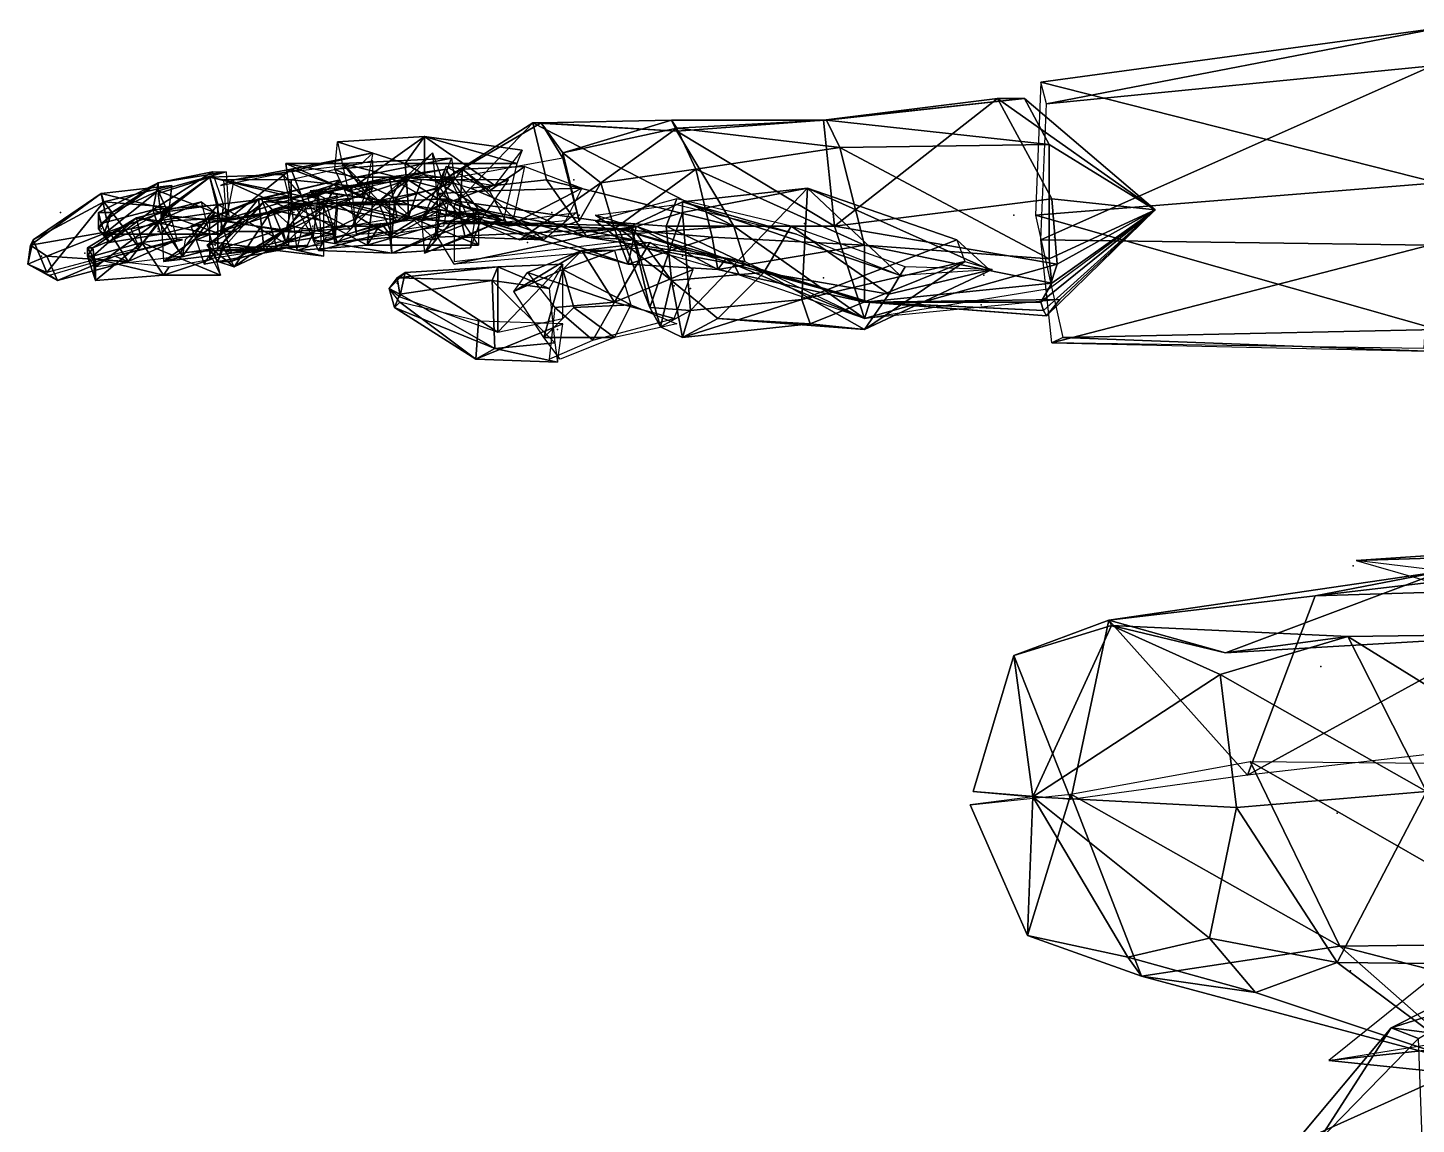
# Model space of a CAD drawing. Extents: x 4.9 to 9.1, y -6.1 to 13.5.
# Drawn here: x 5.642 to 6.493, y -2.767 to -2.095 of the extents above; entities that cross this region are included whole.
import ezdxf

# ---------------------------------------------------------------- set-up
doc = ezdxf.new("R2010")
doc.units = 0
doc.layers.get('0').update_dxf_attribs({"linetype": 'CONTINUOUS'})

msp = doc.modelspace()

# ---------------------------------------------------------------- linework, layer by layer
at = {"color": 0}
for p in [(5.83986, -2.18453, -2.485), (5.93486, -2.18786, -2.44833), (5.97653, -2.18786, -2.52333), (5.83819, -2.19119, -2.46), (5.83986, -2.19119, -2.45833), (5.89986, -2.18953, -2.39167), (5.92486, -2.19286, -2.42), (5.76153, -2.20619, -2.465), (5.76153, -2.20619, -2.465), (5.82153, -2.20619, -2.32), (5.82486, -2.20453, -2.32167), (5.83153, -2.20453, -2.43667), (5.83153, -2.20453, -2.52167), (5.83153, -2.20453, -2.52167), (5.89486, -2.20286, -2.39333), (5.90986, -2.19953, -2.35167), (5.91153, -2.20286, -2.32), (5.94486, -2.20619, -2.48333), (6.33153, -2.20453, -2.39333), (5.66153, -2.20786, -2.53), (5.79986, -2.20786, -2.395), (5.80486, -2.20786, -2.39333), (5.89819, -2.20786, -2.52333), (5.89819, -2.20786, -2.52333), (5.89819, -2.20953, -2.485), (5.90653, -2.20953, -2.33167), (5.91486, -2.21286, -2.36333), (5.91653, -2.20786, -2.28833), (5.96319, -2.20786, -2.505), (5.97986, -2.20953, -2.52333), (6.11819, -2.21453, -2.22667), (6.24653, -2.20953, -2.39833), (6.24653, -2.20953, -2.39833), (5.68653, -2.21786, -2.47333), (5.72153, -2.21786, -2.4), (5.72153, -2.21953, -2.37333), (5.72986, -2.21619, -2.4), (5.81653, -2.21619, -2.36667), (5.81986, -2.22286, -2.30333), (6.27153, -2.22286, -2.39667), (5.75653, -2.22453, -2.34333), (5.75653, -2.22786, -2.31667), (5.76153, -2.22786, -2.33667), (5.94819, -2.22619, -2.48833), (5.64986, -2.23453, -2.405), (5.67653, -2.23286, -2.35667), (6.04319, -2.23453, -2.25833), (5.95986, -2.24786, -2.28667), (6.07986, -2.24119, -2.37667), (6.12986, -2.24786, -2.35667), (6.22819, -2.24619, -2.315), (5.86819, -2.25119, -2.24833), (6.03819, -2.25286, -2.28167), (6.04819, -2.25453, -2.27), (6.15486, -2.25453, -2.35833), (6.22653, -2.26453, -2.34), (5.96153, -2.27453, -2.265), (6.03153, -2.26953, -2.30833), (5.96653, -2.27953, -2.265), (6.45486, -2.42453, -2.73667), (6.43486, -2.48619, -2.73833), (6.44486, -2.57619, -2.73833), (6.44486, -2.57619, -2.73833), (6.44486, -2.57619, -2.73667), (6.44486, -2.57619, -2.73667), (6.45319, -2.67286, -2.73667)]:
    msp.add_point(p, dxfattribs=at)
for points in [[(6.26319, -2.12786, -2.34667), (6.50653, -2.18953, -2.275), (6.50819, -2.09453, -2.36167)], [(6.50819, -2.09453, -2.36167), (6.26653, -2.14119, -2.43), (6.26319, -2.12786, -2.34667)], [(6.26653, -2.14119, -2.43), (6.50819, -2.09453, -2.36167), (6.50319, -2.11786, -2.46167)], [(6.26319, -2.22453, -2.46167), (6.50319, -2.11786, -2.46167), (6.50153, -2.22786, -2.49167)], [(6.50319, -2.11786, -2.46167), (6.26319, -2.22453, -2.46167), (6.26653, -2.14119, -2.43)], [(6.50653, -2.18953, -2.275), (6.26319, -2.12786, -2.34667), (6.25986, -2.20953, -2.30333)], [(6.23653, -2.13786, -2.38), (6.12986, -2.15119, -2.37833), (6.13653, -2.21619, -2.26833)], [(6.25319, -2.13786, -2.40667), (6.13153, -2.15119, -2.43167), (6.12986, -2.15119, -2.37833)], [(6.12986, -2.15119, -2.37833), (6.23653, -2.13786, -2.38), (6.25319, -2.13786, -2.40667)], [(6.13153, -2.15119, -2.43167), (6.25319, -2.13786, -2.40667), (6.26819, -2.16619, -2.44333)], [(6.13653, -2.21619, -2.26833), (6.26986, -2.19953, -2.315), (6.23653, -2.13786, -2.38)], [(6.33319, -2.20619, -2.395), (6.23653, -2.13786, -2.38), (6.26986, -2.19953, -2.315)], [(6.33319, -2.20619, -2.395), (6.25319, -2.13786, -2.40667), (6.23653, -2.13786, -2.38)], [(6.33319, -2.20619, -2.395), (6.26819, -2.16619, -2.44333), (6.25319, -2.13786, -2.40667)], [(5.95153, -2.15286, -2.33667), (5.89653, -2.18786, -2.41333), (5.91319, -2.19286, -2.355)], [(5.95653, -2.15286, -2.39833), (5.96986, -2.17453, -2.475), (5.89653, -2.18786, -2.41333)], [(5.89653, -2.18786, -2.41333), (5.95153, -2.15286, -2.33667), (5.95653, -2.15286, -2.39833)], [(5.91319, -2.19286, -2.355), (5.95986, -2.18786, -2.29), (5.95153, -2.15286, -2.33667)], [(6.07486, -2.21619, -2.24833), (5.95153, -2.15286, -2.33667), (5.95986, -2.18786, -2.29)], [(6.03986, -2.15786, -2.33), (5.95653, -2.15286, -2.39833), (5.95153, -2.15286, -2.33667)], [(5.95153, -2.15286, -2.33667), (6.07486, -2.21619, -2.24833), (6.03986, -2.15786, -2.33)], [(6.03653, -2.15119, -2.39167), (5.96986, -2.17119, -2.47167), (5.95653, -2.15286, -2.39833)], [(5.95653, -2.15286, -2.39833), (6.03986, -2.15786, -2.33), (6.03653, -2.15119, -2.39167)], [(5.96986, -2.17453, -2.475), (5.95653, -2.15286, -2.39833), (5.96986, -2.17119, -2.47167)], [(5.96986, -2.17119, -2.47167), (6.03653, -2.15119, -2.39167), (6.03986, -2.15619, -2.45833)], [(6.12986, -2.15119, -2.37833), (6.03653, -2.15119, -2.39167), (6.03986, -2.15786, -2.33)], [(6.13153, -2.15119, -2.43167), (6.03986, -2.15619, -2.45833), (6.03653, -2.15119, -2.39167)], [(6.03653, -2.15119, -2.39167), (6.12986, -2.15119, -2.37833), (6.13153, -2.15119, -2.43167)], [(6.03986, -2.15619, -2.45833), (6.13153, -2.15119, -2.43167), (6.13986, -2.16786, -2.485)], [(6.03986, -2.15786, -2.33), (6.13653, -2.21619, -2.26833), (6.12986, -2.15119, -2.37833)], [(6.26819, -2.16619, -2.44333), (6.13986, -2.16786, -2.485), (6.13153, -2.15119, -2.43167)], [(5.88486, -2.16119, -2.44667), (5.83153, -2.16453, -2.45833), (5.83819, -2.19453, -2.43167)], [(5.83153, -2.16453, -2.45833), (5.88486, -2.16119, -2.44667), (5.87319, -2.17786, -2.47833)], [(5.83819, -2.19453, -2.43167), (5.88486, -2.18453, -2.43333), (5.88486, -2.16119, -2.44667)], [(5.94153, -2.17786, -2.47), (5.87319, -2.17786, -2.47833), (5.88486, -2.16119, -2.44667)], [(5.92819, -2.19119, -2.43167), (5.88486, -2.16119, -2.44667), (5.88486, -2.18453, -2.43333)], [(5.88486, -2.16119, -2.44667), (5.94486, -2.16953, -2.45), (5.94153, -2.17786, -2.47)], [(5.88486, -2.16119, -2.44667), (5.92819, -2.19119, -2.43167), (5.94486, -2.16953, -2.45)], [(6.03986, -2.15619, -2.45833), (5.99319, -2.18953, -2.52333), (5.96986, -2.17119, -2.47167)], [(5.99319, -2.18953, -2.52333), (6.03986, -2.15619, -2.45833), (6.05153, -2.18119, -2.50667)], [(6.13986, -2.16786, -2.485), (6.05153, -2.18119, -2.50667), (6.03986, -2.15619, -2.45833)], [(6.13653, -2.21619, -2.26833), (6.03986, -2.15786, -2.33), (6.07486, -2.21619, -2.24833)], [(5.85319, -2.17119, -2.47833), (5.80319, -2.18119, -2.485), (5.80153, -2.18286, -2.44)], [(5.80153, -2.18286, -2.44), (5.84653, -2.17786, -2.44), (5.85319, -2.17119, -2.47833)], [(5.80319, -2.18119, -2.485), (5.85319, -2.17119, -2.47833), (5.84819, -2.19786, -2.48167)], [(5.87319, -2.17786, -2.47833), (5.82986, -2.18119, -2.485), (5.83153, -2.16453, -2.45833)], [(5.88986, -2.17119, -2.53), (5.85653, -2.20119, -2.54833), (5.87486, -2.18786, -2.535)], [(5.85653, -2.20119, -2.54833), (5.88986, -2.17119, -2.53), (5.89986, -2.19953, -2.545)], [(5.87486, -2.18786, -2.535), (5.89319, -2.19953, -2.495), (5.88986, -2.17119, -2.53)], [(5.96986, -2.17119, -2.47167), (5.97986, -2.21286, -2.525), (5.96986, -2.17453, -2.475)], [(5.97986, -2.21286, -2.525), (5.96986, -2.17119, -2.47167), (5.99319, -2.18953, -2.52333)], [(6.05153, -2.18119, -2.50667), (6.13986, -2.16786, -2.485), (6.15486, -2.22786, -2.49833)], [(6.13986, -2.16786, -2.485), (6.26819, -2.16619, -2.44333), (6.26819, -2.23619, -2.44333)], [(6.26819, -2.23619, -2.44333), (6.15486, -2.22786, -2.49833), (6.13986, -2.16786, -2.485)], [(6.33319, -2.20619, -2.395), (6.26819, -2.23619, -2.44333), (6.26819, -2.16619, -2.44333)], [(5.85319, -2.20119, -2.36667), (5.79986, -2.17786, -2.40167), (5.80319, -2.20286, -2.37167)], [(5.84319, -2.18619, -2.42), (5.80319, -2.19953, -2.42), (5.79986, -2.17786, -2.40167)], [(5.79986, -2.17786, -2.40167), (5.83486, -2.17786, -2.39667), (5.84319, -2.18619, -2.42)], [(5.79986, -2.17786, -2.40167), (5.85319, -2.20119, -2.36667), (5.83486, -2.17786, -2.39667)], [(5.80319, -2.18786, -2.44), (5.85319, -2.19286, -2.42833), (5.85319, -2.17619, -2.43333)], [(5.82986, -2.18119, -2.485), (5.87319, -2.17786, -2.47833), (5.87486, -2.20286, -2.48167)], [(5.90153, -2.17453, -2.41), (5.84319, -2.18619, -2.42), (5.83486, -2.17786, -2.39667)], [(5.83486, -2.17786, -2.39667), (5.89486, -2.19286, -2.36833), (5.90153, -2.17453, -2.41)], [(5.89486, -2.19286, -2.36833), (5.83486, -2.17786, -2.39667), (5.85319, -2.20119, -2.36667)], [(5.84319, -2.18619, -2.42), (5.90153, -2.17453, -2.41), (5.90319, -2.18619, -2.40833)], [(5.93319, -2.21286, -2.47667), (5.87486, -2.20286, -2.48167), (5.87319, -2.17786, -2.47833)], [(5.87319, -2.17786, -2.47833), (5.94153, -2.17786, -2.47), (5.93319, -2.21286, -2.47667)], [(5.90819, -2.18119, -2.52), (5.89819, -2.17953, -2.54333), (5.88319, -2.21286, -2.49333)], [(5.92486, -2.19453, -2.535), (5.89319, -2.19619, -2.54333), (5.89819, -2.17953, -2.54333)], [(5.89819, -2.17953, -2.54333), (5.90819, -2.18119, -2.52), (5.92486, -2.19453, -2.535)], [(5.94653, -2.17953, -2.515), (5.92486, -2.19453, -2.535), (5.90819, -2.18119, -2.52)], [(5.90819, -2.18119, -2.52), (5.93986, -2.21119, -2.48667), (5.94653, -2.17953, -2.515)], [(5.92486, -2.19453, -2.535), (5.94653, -2.17953, -2.515), (5.98153, -2.19286, -2.52333)], [(5.75486, -2.18286, -2.47667), (5.72153, -2.18953, -2.47833), (5.71819, -2.20619, -2.45167)], [(5.71819, -2.20619, -2.45167), (5.76153, -2.20286, -2.445), (5.75486, -2.18286, -2.47667)], [(5.76319, -2.18286, -2.48333), (5.72153, -2.19453, -2.49167), (5.72153, -2.18953, -2.47833)], [(5.72153, -2.19453, -2.49167), (5.76319, -2.18286, -2.48333), (5.76486, -2.21119, -2.48833)], [(5.72153, -2.18953, -2.47833), (5.75486, -2.18286, -2.47667), (5.76319, -2.18286, -2.48333)], [(5.75319, -2.18619, -2.41), (5.72153, -2.19619, -2.41167), (5.72319, -2.20953, -2.37333)], [(5.75319, -2.18619, -2.41), (5.72319, -2.20786, -2.425), (5.72153, -2.19619, -2.41167)], [(5.72319, -2.20786, -2.425), (5.75319, -2.18619, -2.41), (5.75819, -2.20286, -2.42333)], [(5.72319, -2.20953, -2.37333), (5.75986, -2.21286, -2.37167), (5.75319, -2.18619, -2.41)], [(5.75319, -2.18619, -2.41), (5.79819, -2.18453, -2.40667), (5.80153, -2.19786, -2.42)], [(5.75319, -2.18619, -2.41), (5.80986, -2.19786, -2.37333), (5.79819, -2.18453, -2.40667)], [(5.80986, -2.19786, -2.37333), (5.75319, -2.18619, -2.41), (5.75986, -2.21286, -2.37167)], [(5.80153, -2.19786, -2.42), (5.75819, -2.20286, -2.42333), (5.75319, -2.18619, -2.41)], [(5.80153, -2.18286, -2.44), (5.76819, -2.18786, -2.48667), (5.75986, -2.19119, -2.44833)], [(5.80319, -2.20619, -2.43833), (5.76153, -2.18786, -2.44667), (5.76319, -2.21286, -2.445)], [(5.76153, -2.18786, -2.44667), (5.80319, -2.20619, -2.43833), (5.80319, -2.18786, -2.44)], [(5.80319, -2.18119, -2.485), (5.76319, -2.21286, -2.48833), (5.76819, -2.18786, -2.48667)], [(5.76319, -2.21286, -2.48833), (5.80319, -2.18119, -2.485), (5.81153, -2.20286, -2.48)], [(5.76819, -2.18786, -2.48667), (5.80153, -2.18286, -2.44), (5.80319, -2.18119, -2.485)], [(5.83319, -2.18786, -2.30833), (5.78319, -2.19953, -2.35667), (5.78486, -2.19953, -2.31)], [(5.78319, -2.19953, -2.35667), (5.83319, -2.18786, -2.30833), (5.81986, -2.19786, -2.35667)], [(5.78486, -2.19953, -2.31), (5.82319, -2.20453, -2.30333), (5.83319, -2.18786, -2.30833)], [(5.84819, -2.19786, -2.48167), (5.81153, -2.20286, -2.48), (5.80319, -2.18119, -2.485)], [(5.80319, -2.19953, -2.42), (5.84319, -2.18619, -2.42), (5.86819, -2.21286, -2.42)], [(5.85319, -2.19286, -2.42833), (5.80319, -2.18786, -2.44), (5.80319, -2.20619, -2.43833)], [(5.87153, -2.18619, -2.30833), (5.81319, -2.19786, -2.35667), (5.81986, -2.19453, -2.30333)], [(5.81319, -2.19786, -2.35667), (5.86319, -2.18619, -2.35), (5.86819, -2.21119, -2.355)], [(5.81319, -2.19786, -2.35667), (5.87153, -2.18619, -2.30833), (5.86319, -2.18619, -2.35)], [(5.87486, -2.18786, -2.535), (5.82319, -2.20453, -2.54667), (5.81486, -2.19453, -2.52667)], [(5.81486, -2.19453, -2.52667), (5.86653, -2.20119, -2.50333), (5.87486, -2.18786, -2.535)], [(5.81986, -2.19453, -2.30333), (5.86319, -2.20119, -2.30167), (5.87153, -2.18619, -2.30833)], [(5.82319, -2.20453, -2.54667), (5.87486, -2.18786, -2.535), (5.85653, -2.20119, -2.54833)], [(5.87486, -2.20286, -2.48167), (5.83986, -2.20286, -2.48333), (5.82986, -2.18119, -2.485)], [(5.83986, -2.19119, -2.43333), (5.87486, -2.21119, -2.43667), (5.88319, -2.18786, -2.42667)], [(5.90319, -2.18619, -2.40833), (5.86819, -2.21286, -2.42), (5.84319, -2.18619, -2.42)], [(5.89819, -2.18119, -2.34833), (5.86319, -2.18619, -2.35), (5.87153, -2.18619, -2.30833)], [(5.86319, -2.18619, -2.35), (5.89819, -2.18119, -2.34833), (5.91319, -2.21453, -2.36)], [(5.90319, -2.18953, -2.305), (5.87153, -2.18619, -2.30833), (5.86319, -2.20119, -2.30167)], [(5.91319, -2.21453, -2.36), (5.86819, -2.21119, -2.355), (5.86319, -2.18619, -2.35)], [(5.89319, -2.19953, -2.495), (5.87486, -2.18786, -2.535), (5.86653, -2.20119, -2.50333)], [(5.86819, -2.21286, -2.42), (5.90319, -2.18619, -2.40833), (5.91819, -2.20619, -2.41667)], [(5.87153, -2.18619, -2.30833), (5.90319, -2.18953, -2.305), (5.89819, -2.18119, -2.34833)], [(5.93653, -2.18786, -2.42833), (5.88319, -2.18786, -2.42667), (5.87486, -2.21119, -2.43667)], [(5.87486, -2.21119, -2.43667), (5.91819, -2.21453, -2.43167), (5.93653, -2.18786, -2.42833)], [(5.88319, -2.21286, -2.49333), (5.90653, -2.20786, -2.49), (5.90819, -2.18119, -2.52)], [(5.93986, -2.21119, -2.48667), (5.90819, -2.18119, -2.52), (5.90653, -2.20786, -2.49)], [(5.91319, -2.19286, -2.355), (5.98486, -2.22286, -2.3), (5.95986, -2.18786, -2.29)], [(6.07486, -2.21619, -2.24833), (5.95986, -2.18786, -2.29), (5.98486, -2.22286, -2.3)], [(6.05153, -2.18119, -2.50667), (6.00153, -2.21786, -2.52), (5.99319, -2.18953, -2.52333)], [(6.00153, -2.21786, -2.52), (6.05153, -2.18119, -2.50667), (6.06153, -2.22286, -2.51667)], [(6.15486, -2.22786, -2.49833), (6.06153, -2.22286, -2.51667), (6.05153, -2.18119, -2.50667)], [(5.68653, -2.19619, -2.40333), (5.64486, -2.22453, -2.41333), (5.64319, -2.22786, -2.395)], [(5.64319, -2.22786, -2.395), (5.69153, -2.21953, -2.38), (5.68653, -2.19619, -2.40333)], [(5.64486, -2.22453, -2.41333), (5.68653, -2.19619, -2.40333), (5.68819, -2.20119, -2.42)], [(5.72153, -2.18953, -2.47833), (5.68486, -2.20786, -2.47833), (5.68653, -2.21453, -2.46833)], [(5.72153, -2.18953, -2.47833), (5.69319, -2.20786, -2.48167), (5.68486, -2.20786, -2.47833)], [(5.68653, -2.21453, -2.46833), (5.71819, -2.20619, -2.45167), (5.72153, -2.18953, -2.47833)], [(5.72986, -2.19119, -2.425), (5.68819, -2.20119, -2.42), (5.68653, -2.19619, -2.40333)], [(5.68653, -2.19619, -2.40333), (5.72819, -2.20619, -2.375), (5.72986, -2.19119, -2.425)], [(5.72819, -2.20619, -2.375), (5.68653, -2.19619, -2.40333), (5.69153, -2.21953, -2.38)], [(5.68819, -2.20119, -2.42), (5.72986, -2.19119, -2.425), (5.72819, -2.20453, -2.42333)], [(5.72153, -2.19453, -2.49167), (5.68819, -2.22119, -2.485), (5.69319, -2.20786, -2.48167)], [(5.68819, -2.22119, -2.485), (5.72153, -2.19453, -2.49167), (5.72986, -2.21286, -2.49)], [(5.69319, -2.20786, -2.48167), (5.72153, -2.18953, -2.47833), (5.72153, -2.19453, -2.49167)], [(5.76486, -2.21119, -2.48833), (5.72986, -2.21286, -2.49), (5.72153, -2.19453, -2.49167)], [(5.75819, -2.20286, -2.42333), (5.80153, -2.19786, -2.42), (5.80153, -2.22786, -2.41833)], [(5.75986, -2.21286, -2.37167), (5.81653, -2.22119, -2.37167), (5.80986, -2.19786, -2.37333)], [(5.81986, -2.19786, -2.35667), (5.78653, -2.23119, -2.355), (5.78319, -2.19953, -2.35667)], [(5.82819, -2.19453, -2.545), (5.78653, -2.20119, -2.53833), (5.79153, -2.20619, -2.50833)], [(5.78653, -2.20119, -2.53833), (5.82819, -2.19453, -2.545), (5.82486, -2.20286, -2.54833)], [(5.78653, -2.23119, -2.355), (5.81986, -2.19786, -2.35667), (5.82153, -2.22786, -2.35167)], [(5.79153, -2.20619, -2.50833), (5.83153, -2.19786, -2.505), (5.82819, -2.19453, -2.545)], [(5.79153, -2.20619, -2.50833), (5.82986, -2.21453, -2.5), (5.83153, -2.19786, -2.505)], [(5.85319, -2.19286, -2.42833), (5.80319, -2.20619, -2.43833), (5.79986, -2.21953, -2.445)], [(5.79986, -2.21953, -2.445), (5.83986, -2.21786, -2.44833), (5.85319, -2.19286, -2.42833)], [(5.81153, -2.20286, -2.48), (5.84819, -2.19786, -2.48167), (5.83986, -2.21786, -2.44833)], [(5.86819, -2.21119, -2.355), (5.81986, -2.21953, -2.35333), (5.81319, -2.19786, -2.35667)], [(5.86653, -2.20119, -2.50333), (5.81486, -2.19453, -2.52667), (5.83153, -2.20286, -2.50333)], [(5.86319, -2.20119, -2.30167), (5.81986, -2.19453, -2.30333), (5.81653, -2.22453, -2.30333)], [(5.87486, -2.21119, -2.43667), (5.83986, -2.19119, -2.43333), (5.84319, -2.22119, -2.44333)], [(5.85319, -2.20119, -2.36667), (5.91819, -2.22786, -2.36833), (5.89486, -2.19286, -2.36833)], [(5.86319, -2.20119, -2.30167), (5.91653, -2.20953, -2.29667), (5.90319, -2.18953, -2.305)], [(5.89319, -2.19619, -2.54333), (5.92486, -2.19453, -2.535), (5.93653, -2.21619, -2.53333)], [(5.93653, -2.21619, -2.53333), (5.89986, -2.20786, -2.54333), (5.89319, -2.19619, -2.54333)], [(5.98486, -2.22286, -2.3), (5.91319, -2.19286, -2.355), (5.90319, -2.20286, -2.29333)], [(5.98153, -2.19286, -2.52333), (5.93653, -2.21619, -2.53333), (5.92486, -2.19453, -2.535)], [(5.93653, -2.21619, -2.53333), (5.98153, -2.19286, -2.52333), (5.97153, -2.21286, -2.525)], [(5.99319, -2.18953, -2.52333), (5.94319, -2.22453, -2.48833), (5.97986, -2.21286, -2.525)], [(5.94319, -2.22453, -2.48833), (5.99319, -2.18953, -2.52333), (6.00153, -2.21786, -2.52)], [(6.11986, -2.19286, -2.35333), (6.04319, -2.20786, -2.34667), (6.04319, -2.20119, -2.33667)], [(6.11986, -2.19286, -2.35333), (6.04819, -2.26786, -2.36667), (6.04319, -2.20786, -2.34667)], [(6.04319, -2.20119, -2.33667), (6.17653, -2.24619, -2.25167), (6.11986, -2.19286, -2.35333)], [(6.04819, -2.26786, -2.36667), (6.11986, -2.19286, -2.35333), (6.11653, -2.26119, -2.36167)], [(6.21153, -2.22453, -2.35167), (6.11653, -2.26119, -2.36167), (6.11986, -2.19286, -2.35333)], [(6.23153, -2.24286, -2.30833), (6.11986, -2.19286, -2.35333), (6.17653, -2.24619, -2.25167)], [(6.11986, -2.19286, -2.35333), (6.23153, -2.24286, -2.30833), (6.21153, -2.22453, -2.35167)], [(6.25986, -2.20953, -2.30333), (6.50653, -2.27953, -2.32), (6.50653, -2.18953, -2.275)], [(5.68819, -2.20119, -2.42), (5.65319, -2.24453, -2.41333), (5.64486, -2.22453, -2.41333)], [(5.65319, -2.24453, -2.41333), (5.68819, -2.20119, -2.42), (5.70986, -2.22953, -2.42333)], [(5.71819, -2.20619, -2.45167), (5.68653, -2.21453, -2.46833), (5.69153, -2.22619, -2.47333)], [(5.72819, -2.20453, -2.42333), (5.70986, -2.22953, -2.42333), (5.68819, -2.20119, -2.42)], [(5.72819, -2.20619, -2.375), (5.69153, -2.21953, -2.38), (5.70319, -2.23786, -2.37667)], [(5.69153, -2.22619, -2.47333), (5.72319, -2.22119, -2.45), (5.71819, -2.20619, -2.45167)], [(5.70319, -2.23786, -2.37667), (5.73319, -2.22453, -2.37333), (5.72819, -2.20619, -2.375)], [(5.70986, -2.22953, -2.42333), (5.72819, -2.20453, -2.42333), (5.70486, -2.21786, -2.42167)], [(5.74819, -2.20119, -2.35), (5.72153, -2.21286, -2.36167), (5.70819, -2.21119, -2.34833)], [(5.70819, -2.21119, -2.34833), (5.75319, -2.22119, -2.31333), (5.74819, -2.20119, -2.35)], [(5.71819, -2.20619, -2.45167), (5.75986, -2.22119, -2.445), (5.76153, -2.20286, -2.445)], [(5.75986, -2.22119, -2.445), (5.71819, -2.20619, -2.45167), (5.72319, -2.22119, -2.45)], [(5.72153, -2.21286, -2.36167), (5.74819, -2.20119, -2.35), (5.75653, -2.20786, -2.36)], [(5.75819, -2.20286, -2.42333), (5.73486, -2.23286, -2.41667), (5.72319, -2.20786, -2.425)], [(5.73486, -2.23286, -2.41667), (5.75819, -2.20286, -2.42333), (5.75819, -2.23119, -2.41833)], [(5.78486, -2.19953, -2.31), (5.75319, -2.21119, -2.36), (5.74153, -2.21619, -2.32)], [(5.74153, -2.21619, -2.32), (5.78819, -2.20786, -2.30667), (5.78486, -2.19953, -2.31)], [(5.78653, -2.20119, -2.53833), (5.76153, -2.22619, -2.53333), (5.75153, -2.22786, -2.52)], [(5.75153, -2.22786, -2.52), (5.79153, -2.20619, -2.50833), (5.78653, -2.20119, -2.53833)], [(5.79153, -2.20619, -2.50833), (5.75153, -2.22786, -2.52), (5.76819, -2.24119, -2.51833)], [(5.78319, -2.19953, -2.35667), (5.75319, -2.23619, -2.35667), (5.75319, -2.21119, -2.36)], [(5.75319, -2.23619, -2.35667), (5.78319, -2.19953, -2.35667), (5.78653, -2.23119, -2.355)], [(5.75319, -2.21119, -2.36), (5.78486, -2.19953, -2.31), (5.78319, -2.19953, -2.35667)], [(5.80153, -2.22786, -2.41833), (5.75819, -2.23119, -2.41833), (5.75819, -2.20286, -2.42333)], [(5.81153, -2.20286, -2.48), (5.75986, -2.21953, -2.46), (5.76319, -2.21286, -2.48833)], [(5.75986, -2.21953, -2.46), (5.81153, -2.20286, -2.48), (5.79986, -2.21953, -2.445)], [(5.78653, -2.20119, -2.53833), (5.76153, -2.22953, -2.53667), (5.76153, -2.22619, -2.53333)], [(5.76153, -2.22953, -2.53667), (5.78653, -2.20119, -2.53833), (5.80319, -2.21619, -2.545)], [(5.76319, -2.21286, -2.445), (5.79986, -2.21953, -2.445), (5.80319, -2.20619, -2.43833)], [(5.76819, -2.24119, -2.51833), (5.79986, -2.22619, -2.505), (5.79153, -2.20619, -2.50833)], [(5.82319, -2.20453, -2.30333), (5.78486, -2.19953, -2.31), (5.78819, -2.20786, -2.30667)], [(5.82486, -2.20286, -2.54833), (5.80319, -2.21619, -2.545), (5.78653, -2.20119, -2.53833)], [(5.82319, -2.20453, -2.30333), (5.78819, -2.20786, -2.30667), (5.79486, -2.23119, -2.30833)], [(5.82986, -2.21453, -2.5), (5.79153, -2.20619, -2.50833), (5.79986, -2.22619, -2.505)], [(5.79486, -2.23119, -2.30833), (5.82319, -2.23453, -2.30667), (5.82319, -2.20453, -2.30333)], [(5.83986, -2.21786, -2.44833), (5.79986, -2.21953, -2.445), (5.81153, -2.20286, -2.48)], [(5.86819, -2.21286, -2.42), (5.81819, -2.22619, -2.42), (5.80319, -2.19953, -2.42)], [(5.80319, -2.20286, -2.37167), (5.84986, -2.22786, -2.37333), (5.85319, -2.20119, -2.36667)], [(5.84986, -2.22786, -2.37333), (5.80319, -2.20286, -2.37167), (5.80653, -2.23119, -2.37333)], [(5.80319, -2.21619, -2.545), (5.82486, -2.20286, -2.54833), (5.82986, -2.22119, -2.54833)], [(5.81653, -2.22453, -2.30333), (5.86486, -2.23286, -2.31167), (5.86319, -2.20119, -2.30167)], [(5.85653, -2.20119, -2.54833), (5.83153, -2.22619, -2.53167), (5.82319, -2.20453, -2.54667)], [(5.86486, -2.22286, -2.49833), (5.83153, -2.20286, -2.50333), (5.82986, -2.22619, -2.50167)], [(5.83153, -2.22619, -2.53167), (5.85653, -2.20119, -2.54833), (5.86486, -2.22119, -2.54667)], [(5.83153, -2.20286, -2.50333), (5.86486, -2.22286, -2.49833), (5.86653, -2.20119, -2.50333)], [(5.87486, -2.21119, -2.43667), (5.84319, -2.22119, -2.44333), (5.83986, -2.20286, -2.48333)], [(5.83986, -2.20286, -2.48333), (5.87486, -2.20286, -2.48167), (5.87486, -2.21119, -2.43667)], [(5.91819, -2.22786, -2.36833), (5.85319, -2.20119, -2.36667), (5.84986, -2.22786, -2.37333)], [(5.89986, -2.19953, -2.545), (5.86486, -2.22119, -2.54667), (5.85653, -2.20119, -2.54833)], [(5.89486, -2.20619, -2.545), (5.86486, -2.22286, -2.49833), (5.85986, -2.21619, -2.54833)], [(5.91653, -2.20953, -2.29667), (5.86319, -2.20119, -2.30167), (5.86486, -2.23286, -2.31167)], [(5.86486, -2.22119, -2.54667), (5.89986, -2.19953, -2.545), (5.89653, -2.21619, -2.54333)], [(5.89153, -2.22453, -2.49167), (5.86653, -2.20119, -2.50333), (5.86486, -2.22286, -2.49833)], [(5.86486, -2.22286, -2.49833), (5.89486, -2.20619, -2.545), (5.89153, -2.22453, -2.49167)], [(5.86653, -2.20119, -2.50333), (5.89153, -2.22453, -2.49167), (5.89319, -2.19953, -2.495)], [(5.91819, -2.21453, -2.43167), (5.87486, -2.21119, -2.43667), (5.87486, -2.20286, -2.48167)], [(5.87486, -2.20286, -2.48167), (5.93319, -2.21286, -2.47667), (5.91819, -2.21453, -2.43167)], [(6.01486, -2.21619, -2.42833), (5.89319, -2.21286, -2.37333), (5.89486, -2.19953, -2.41667)], [(6.00986, -2.23953, -2.48167), (5.89486, -2.19953, -2.41667), (5.91986, -2.21453, -2.46833)], [(5.89486, -2.19953, -2.41667), (6.00986, -2.23953, -2.48167), (6.01486, -2.21619, -2.42833)], [(6.01319, -2.22453, -2.35333), (5.90319, -2.20286, -2.29333), (5.90319, -2.23786, -2.31833)], [(5.90319, -2.20286, -2.29333), (6.01319, -2.22453, -2.35333), (5.98486, -2.22286, -2.3)], [(5.98986, -2.21286, -2.27), (6.03319, -2.21619, -2.245), (6.03986, -2.19953, -2.23333)], [(5.98986, -2.20953, -2.26833), (6.03986, -2.20286, -2.23167), (6.00486, -2.21953, -2.33667)], [(6.04319, -2.20119, -2.33667), (6.00486, -2.21953, -2.33667), (6.03986, -2.20286, -2.23167)], [(6.00486, -2.21953, -2.33667), (6.04319, -2.20119, -2.33667), (6.04319, -2.20786, -2.34667)], [(6.10986, -2.21619, -2.235), (6.03986, -2.19953, -2.23333), (6.03319, -2.21619, -2.245)], [(6.03986, -2.20286, -2.23167), (6.11319, -2.22119, -2.23167), (6.04319, -2.20119, -2.33667)], [(6.17653, -2.24619, -2.25167), (6.04319, -2.20119, -2.33667), (6.11319, -2.22119, -2.23167)], [(6.13653, -2.21619, -2.26833), (6.27319, -2.23953, -2.32833), (6.26986, -2.19953, -2.315)], [(6.33319, -2.20619, -2.395), (6.26319, -2.26286, -2.415), (6.26986, -2.25119, -2.43333)], [(6.33319, -2.20619, -2.395), (6.26486, -2.26786, -2.39833), (6.26319, -2.26286, -2.415)], [(6.33319, -2.20619, -2.395), (6.26653, -2.27119, -2.38), (6.26486, -2.26786, -2.39833)], [(6.33319, -2.20619, -2.395), (6.27486, -2.26119, -2.345), (6.26653, -2.27119, -2.38)], [(6.33319, -2.20619, -2.395), (6.27319, -2.23953, -2.32833), (6.26819, -2.25453, -2.35333)], [(6.33319, -2.20619, -2.395), (6.26986, -2.25119, -2.43333), (6.26819, -2.23619, -2.44333)], [(6.33319, -2.20619, -2.395), (6.26986, -2.19953, -2.315), (6.27319, -2.23953, -2.32833)], [(5.70819, -2.21119, -2.34833), (5.67819, -2.22953, -2.34333), (5.68153, -2.23453, -2.335)], [(5.70819, -2.21119, -2.34833), (5.68153, -2.22953, -2.35333), (5.67819, -2.22953, -2.34333)], [(5.68153, -2.22953, -2.35333), (5.70819, -2.21119, -2.34833), (5.72153, -2.21286, -2.36167)], [(5.68153, -2.23453, -2.335), (5.71153, -2.22619, -2.32167), (5.70819, -2.21119, -2.34833)], [(5.72153, -2.21286, -2.36167), (5.68319, -2.24119, -2.36), (5.68153, -2.22953, -2.35333)], [(5.68319, -2.24119, -2.36), (5.72153, -2.21286, -2.36167), (5.73653, -2.23453, -2.35667)], [(5.68486, -2.21786, -2.47833), (5.69319, -2.20786, -2.48167), (5.68819, -2.22119, -2.485)], [(5.68486, -2.21786, -2.47833), (5.68486, -2.20786, -2.47833), (5.69319, -2.20786, -2.48167)], [(5.68486, -2.21786, -2.47833), (5.68653, -2.21453, -2.46833), (5.68486, -2.20786, -2.47833)], [(5.68486, -2.21786, -2.47833), (5.69153, -2.22619, -2.47333), (5.68653, -2.21453, -2.46833)], [(5.68819, -2.22119, -2.485), (5.72986, -2.21286, -2.49), (5.72319, -2.22119, -2.45)], [(5.75319, -2.22119, -2.31333), (5.70819, -2.21119, -2.34833), (5.71153, -2.22619, -2.32167)], [(5.75653, -2.20786, -2.36), (5.73653, -2.23453, -2.35667), (5.72153, -2.21286, -2.36167)], [(5.75986, -2.21286, -2.37167), (5.72319, -2.20953, -2.37333), (5.72486, -2.23786, -2.375)], [(5.76486, -2.21119, -2.48833), (5.72319, -2.22119, -2.45), (5.72986, -2.21286, -2.49)], [(5.72319, -2.22119, -2.45), (5.76486, -2.21119, -2.48833), (5.75986, -2.22119, -2.445)], [(5.72486, -2.23786, -2.375), (5.76653, -2.23286, -2.37167), (5.75986, -2.21286, -2.37167)], [(5.73653, -2.23453, -2.35667), (5.75653, -2.20786, -2.36), (5.73819, -2.22453, -2.36167)], [(5.78819, -2.20786, -2.30667), (5.74153, -2.21619, -2.32), (5.74486, -2.22453, -2.31667)], [(5.74486, -2.22453, -2.31667), (5.79486, -2.23119, -2.30833), (5.78819, -2.20786, -2.30667)], [(5.81653, -2.22119, -2.37167), (5.75986, -2.21286, -2.37167), (5.76653, -2.23286, -2.37167)], [(5.79986, -2.21953, -2.445), (5.76319, -2.21286, -2.445), (5.75986, -2.21953, -2.46)], [(5.79986, -2.22619, -2.505), (5.82986, -2.22119, -2.54833), (5.82986, -2.21453, -2.5)], [(5.85819, -2.21453, -2.42333), (5.80653, -2.23119, -2.37333), (5.80986, -2.21786, -2.42333)], [(5.80653, -2.23119, -2.37333), (5.85819, -2.21453, -2.42333), (5.84986, -2.22786, -2.37333)], [(5.91819, -2.20786, -2.42), (5.84986, -2.22786, -2.37333), (5.85819, -2.21453, -2.42333)], [(5.84986, -2.22786, -2.37333), (5.91819, -2.20786, -2.42), (5.91819, -2.22786, -2.36833)], [(5.91986, -2.21119, -2.36167), (5.86486, -2.23286, -2.31167), (5.86319, -2.21953, -2.35833)], [(5.86486, -2.23286, -2.31167), (5.91319, -2.22953, -2.31), (5.91653, -2.20953, -2.29667)], [(5.86486, -2.23286, -2.31167), (5.91986, -2.21119, -2.36167), (5.91319, -2.22953, -2.31)], [(5.90653, -2.20786, -2.49), (5.88319, -2.21286, -2.49333), (5.88486, -2.23286, -2.50167)], [(5.88486, -2.23286, -2.50167), (5.90986, -2.22286, -2.49667), (5.90653, -2.20786, -2.49)], [(5.92819, -2.21453, -2.53667), (5.88486, -2.23286, -2.50167), (5.89486, -2.21453, -2.54167)], [(5.88486, -2.23286, -2.50167), (5.92819, -2.21453, -2.53667), (5.90986, -2.22286, -2.49667)], [(6.00486, -2.21786, -2.38), (5.89319, -2.22286, -2.34833), (5.89319, -2.21286, -2.37333)], [(5.89319, -2.21286, -2.37333), (6.01486, -2.21619, -2.42833), (6.00486, -2.21786, -2.38)], [(5.95819, -2.22453, -2.48167), (5.90653, -2.20786, -2.49), (5.90986, -2.22286, -2.49667)], [(5.90653, -2.20786, -2.49), (5.95819, -2.22453, -2.48167), (5.93986, -2.21119, -2.48667)], [(5.95819, -2.22453, -2.48167), (5.90986, -2.22286, -2.49667), (5.92819, -2.21453, -2.53667)], [(6.00153, -2.21786, -2.52), (5.91986, -2.21453, -2.46833), (5.94319, -2.22453, -2.48833)], [(5.91986, -2.21453, -2.46833), (6.00153, -2.21786, -2.52), (6.00986, -2.23953, -2.48167)], [(5.92819, -2.21453, -2.53667), (5.97819, -2.20786, -2.52667), (5.95819, -2.22453, -2.48167)], [(6.00486, -2.21953, -2.33667), (6.01153, -2.21619, -2.31167), (5.98986, -2.20953, -2.26833)], [(6.03653, -2.24953, -2.285), (5.98986, -2.21286, -2.27), (6.01153, -2.21619, -2.31167)], [(5.98986, -2.21286, -2.27), (6.03653, -2.24953, -2.285), (6.03319, -2.21619, -2.245)], [(6.04319, -2.20786, -2.34667), (6.02319, -2.26619, -2.35833), (6.00486, -2.21953, -2.33667)], [(6.02319, -2.26619, -2.35833), (6.04319, -2.20786, -2.34667), (6.04819, -2.26786, -2.36667)], [(6.50653, -2.27953, -2.32), (6.25986, -2.20953, -2.30333), (6.27653, -2.28453, -2.33833)], [(5.69153, -2.21953, -2.38), (5.64319, -2.22786, -2.395), (5.65319, -2.23453, -2.38667)], [(5.65319, -2.23453, -2.38667), (5.70319, -2.23786, -2.37667), (5.69153, -2.21953, -2.38)], [(5.68486, -2.21786, -2.47833), (5.68819, -2.22119, -2.485), (5.69153, -2.22619, -2.47333)], [(5.72319, -2.22119, -2.45), (5.69153, -2.22619, -2.47333), (5.68819, -2.22119, -2.485)], [(5.71153, -2.22619, -2.32167), (5.75986, -2.24619, -2.315), (5.75319, -2.22119, -2.31333)], [(5.80319, -2.21619, -2.545), (5.76653, -2.23786, -2.53167), (5.76153, -2.22953, -2.53667)], [(5.76653, -2.23786, -2.53167), (5.80319, -2.21619, -2.545), (5.79986, -2.22619, -2.54167)], [(5.79819, -2.21953, -2.54667), (5.76819, -2.24119, -2.51833), (5.76653, -2.23786, -2.53333)], [(5.76653, -2.23286, -2.37167), (5.81319, -2.22786, -2.42), (5.81653, -2.22119, -2.37167)], [(5.76819, -2.24119, -2.51833), (5.79819, -2.21953, -2.54667), (5.79986, -2.22619, -2.505)], [(5.82986, -2.22119, -2.54833), (5.79986, -2.22619, -2.505), (5.79819, -2.21953, -2.54667)], [(5.82986, -2.22119, -2.54833), (5.79986, -2.22619, -2.54167), (5.80319, -2.21619, -2.545)], [(5.86319, -2.21953, -2.35833), (5.81986, -2.23119, -2.315), (5.82486, -2.22286, -2.35833)], [(5.81986, -2.23119, -2.315), (5.86319, -2.21953, -2.35833), (5.86486, -2.23286, -2.31167)], [(5.85986, -2.21619, -2.54833), (5.82986, -2.22619, -2.50167), (5.82819, -2.21619, -2.53667)], [(5.82986, -2.22619, -2.50167), (5.85986, -2.21619, -2.54833), (5.86486, -2.22286, -2.49833)], [(6.00486, -2.21786, -2.38), (5.90319, -2.23953, -2.31667), (5.89319, -2.22286, -2.34833)], [(5.90319, -2.23953, -2.31667), (6.00486, -2.21786, -2.38), (6.01986, -2.22953, -2.35333)], [(5.98486, -2.22286, -2.3), (6.08153, -2.23786, -2.37333), (6.07486, -2.21619, -2.24833)], [(6.08153, -2.23786, -2.37333), (5.98486, -2.22286, -2.3), (6.01319, -2.22453, -2.35333)], [(6.06153, -2.22286, -2.51667), (6.00986, -2.23953, -2.48167), (6.00153, -2.21786, -2.52)], [(6.06986, -2.23619, -2.42), (6.00486, -2.21786, -2.38), (6.01486, -2.21619, -2.42833)], [(6.01153, -2.21619, -2.31167), (6.00486, -2.21953, -2.33667), (6.02319, -2.26619, -2.35833)], [(6.07486, -2.23953, -2.385), (6.01986, -2.22953, -2.35333), (6.00486, -2.21786, -2.38)], [(6.00486, -2.21786, -2.38), (6.06986, -2.23619, -2.42), (6.07486, -2.23953, -2.385)], [(6.06486, -2.24286, -2.48333), (6.01486, -2.21619, -2.42833), (6.00986, -2.23953, -2.48167)], [(6.00986, -2.23953, -2.48167), (6.06153, -2.22286, -2.51667), (6.06486, -2.24286, -2.48333)], [(6.01153, -2.21619, -2.31167), (6.02986, -2.27786, -2.32833), (6.03653, -2.24953, -2.285)], [(6.01153, -2.21619, -2.31167), (6.02319, -2.26619, -2.35833), (6.02986, -2.27786, -2.32833)], [(6.01486, -2.21619, -2.42833), (6.06486, -2.24286, -2.48333), (6.06986, -2.23619, -2.42)], [(6.09319, -2.24453, -2.245), (6.03319, -2.21619, -2.245), (6.03653, -2.24953, -2.285)], [(6.03319, -2.21619, -2.245), (6.09319, -2.24453, -2.245), (6.10986, -2.21619, -2.235)], [(6.15486, -2.22786, -2.49833), (6.06486, -2.24286, -2.48333), (6.06153, -2.22286, -2.51667)], [(6.15486, -2.27286, -2.37833), (6.07486, -2.21619, -2.24833), (6.08153, -2.23786, -2.37333)], [(6.07486, -2.21619, -2.24833), (6.15486, -2.27286, -2.37833), (6.13653, -2.21619, -2.26833)], [(6.16986, -2.25786, -2.26), (6.10986, -2.21619, -2.235), (6.09319, -2.24453, -2.245)], [(6.10986, -2.21619, -2.235), (6.16986, -2.25786, -2.26), (6.17986, -2.24119, -2.25333)], [(6.27319, -2.23953, -2.32833), (6.13653, -2.21619, -2.26833), (6.15486, -2.27286, -2.37833)], [(5.64153, -2.23953, -2.40167), (5.64486, -2.22453, -2.41333), (5.65319, -2.24453, -2.41333)], [(5.64153, -2.23953, -2.40167), (5.64319, -2.22786, -2.395), (5.64486, -2.22453, -2.41333)], [(5.64153, -2.23953, -2.40167), (5.65319, -2.23453, -2.38667), (5.64319, -2.22786, -2.395)], [(5.67819, -2.23453, -2.35), (5.68153, -2.22953, -2.35333), (5.68319, -2.24119, -2.36)], [(5.67819, -2.23453, -2.35), (5.67819, -2.22953, -2.34333), (5.68153, -2.22953, -2.35333)], [(5.67819, -2.23453, -2.35), (5.68153, -2.23453, -2.335), (5.67819, -2.22953, -2.34333)], [(5.71153, -2.22619, -2.32167), (5.68153, -2.23453, -2.335), (5.68319, -2.24953, -2.34167)], [(5.68319, -2.24953, -2.34167), (5.72486, -2.24619, -2.32167), (5.71153, -2.22619, -2.32167)], [(5.73319, -2.22453, -2.37333), (5.70319, -2.23786, -2.37667), (5.69486, -2.23453, -2.42)], [(5.69486, -2.23453, -2.42), (5.73653, -2.22453, -2.42833), (5.73319, -2.22453, -2.37333)], [(5.75986, -2.24619, -2.315), (5.71153, -2.22619, -2.32167), (5.72486, -2.24619, -2.32167)], [(5.75819, -2.22953, -2.41667), (5.72486, -2.23786, -2.375), (5.73486, -2.23286, -2.415)], [(5.72486, -2.23786, -2.375), (5.75819, -2.22953, -2.41667), (5.76653, -2.23286, -2.37167)], [(5.79486, -2.23119, -2.30833), (5.74486, -2.22453, -2.31667), (5.74986, -2.23953, -2.315)], [(5.79486, -2.23119, -2.30833), (5.74986, -2.23953, -2.315), (5.75486, -2.23119, -2.35833)], [(5.75819, -2.23786, -2.535), (5.75153, -2.22786, -2.52), (5.76153, -2.22619, -2.53333)], [(5.75819, -2.23786, -2.535), (5.76819, -2.24119, -2.51833), (5.75153, -2.22786, -2.52)], [(5.75486, -2.23119, -2.35833), (5.79986, -2.22953, -2.35667), (5.79486, -2.23119, -2.30833)], [(5.75819, -2.23786, -2.535), (5.76153, -2.22619, -2.53333), (5.76153, -2.22953, -2.53667)], [(5.81319, -2.22786, -2.42), (5.76653, -2.23286, -2.37167), (5.75819, -2.22953, -2.41667)], [(5.75819, -2.23786, -2.535), (5.76153, -2.22953, -2.53667), (5.76653, -2.23786, -2.53167)], [(5.82319, -2.23453, -2.30667), (5.79486, -2.23119, -2.30833), (5.79986, -2.22953, -2.35667)], [(5.79986, -2.22953, -2.35667), (5.82319, -2.23453, -2.35), (5.82319, -2.23453, -2.30667)], [(5.86486, -2.23286, -2.31167), (5.81653, -2.22453, -2.30333), (5.81986, -2.23119, -2.315)], [(5.98153, -2.23119, -2.25667), (5.93986, -2.25619, -2.28667), (5.94819, -2.24453, -2.24667)], [(5.93986, -2.25619, -2.28667), (5.98153, -2.23119, -2.25667), (5.96986, -2.24286, -2.29167)], [(5.94819, -2.24453, -2.24667), (6.00153, -2.26286, -2.235), (5.98153, -2.23119, -2.25667)], [(6.00153, -2.23119, -2.30667), (5.96986, -2.24286, -2.29167), (5.98153, -2.23119, -2.25667)], [(5.96986, -2.24286, -2.29167), (6.00153, -2.23119, -2.30667), (6.01153, -2.26453, -2.31833)], [(6.02319, -2.22619, -2.26667), (5.98153, -2.23119, -2.25667), (6.00153, -2.26286, -2.235)], [(5.98153, -2.23119, -2.25667), (6.02319, -2.22619, -2.26667), (6.00153, -2.23119, -2.30667)], [(6.00153, -2.26286, -2.235), (6.04986, -2.24286, -2.23667), (6.02319, -2.22619, -2.26667)], [(6.01986, -2.22953, -2.35333), (6.07486, -2.23953, -2.385), (6.07819, -2.24619, -2.37167)], [(6.06486, -2.24286, -2.48333), (6.15486, -2.22786, -2.49833), (6.15486, -2.26286, -2.46667)], [(6.11653, -2.26119, -2.36167), (6.21153, -2.22453, -2.35167), (6.21653, -2.23786, -2.34333)], [(6.26986, -2.25119, -2.43333), (6.15486, -2.26286, -2.46667), (6.15486, -2.22786, -2.49833)], [(6.15486, -2.22786, -2.49833), (6.26819, -2.23619, -2.44333), (6.26986, -2.25119, -2.43333)], [(6.50153, -2.22786, -2.49167), (6.26986, -2.28786, -2.41333), (6.26319, -2.22453, -2.46167)], [(6.26986, -2.28786, -2.41333), (6.50153, -2.22786, -2.49167), (6.49819, -2.29119, -2.42167)], [(5.64153, -2.23953, -2.40167), (5.65986, -2.24953, -2.39), (5.65319, -2.23453, -2.38667)], [(5.64153, -2.23953, -2.40167), (5.65486, -2.24619, -2.415), (5.65986, -2.24953, -2.39)], [(5.70319, -2.23786, -2.37667), (5.65319, -2.23453, -2.38667), (5.65986, -2.24953, -2.39)], [(5.69486, -2.23453, -2.42), (5.65986, -2.24953, -2.39), (5.65486, -2.24619, -2.415)], [(5.65986, -2.24953, -2.39), (5.69486, -2.23453, -2.42), (5.70319, -2.23786, -2.37667)], [(5.67819, -2.23453, -2.35), (5.68319, -2.24953, -2.34167), (5.68153, -2.23453, -2.335)], [(5.67819, -2.23453, -2.35), (5.68319, -2.23619, -2.36), (5.68319, -2.24953, -2.34167)], [(5.72486, -2.24619, -2.32167), (5.68319, -2.24953, -2.34167), (5.68319, -2.23619, -2.36)], [(5.68319, -2.23619, -2.36), (5.72819, -2.24119, -2.36167), (5.72486, -2.24619, -2.32167)], [(5.75486, -2.23619, -2.355), (5.72486, -2.24619, -2.32167), (5.72819, -2.24119, -2.36167)], [(5.72486, -2.24619, -2.32167), (5.75486, -2.23619, -2.355), (5.75986, -2.24619, -2.315)], [(5.75819, -2.23786, -2.535), (5.76653, -2.23786, -2.53333), (5.76819, -2.24119, -2.51833)], [(5.96986, -2.23953, -2.26833), (5.92986, -2.24119, -2.25333), (5.92986, -2.28119, -2.23)], [(5.92986, -2.24119, -2.25333), (5.96986, -2.23953, -2.26833), (5.96153, -2.25453, -2.29)], [(5.92986, -2.28119, -2.23), (5.96986, -2.27286, -2.23833), (5.96986, -2.23953, -2.26833)], [(6.15486, -2.26286, -2.46667), (6.06986, -2.23619, -2.42), (6.06486, -2.24286, -2.48333)], [(6.15819, -2.26286, -2.39833), (6.07486, -2.23953, -2.385), (6.06986, -2.23619, -2.42)], [(6.06986, -2.23619, -2.42), (6.15653, -2.26286, -2.42333), (6.15819, -2.26286, -2.39833)], [(6.06986, -2.23619, -2.42), (6.15486, -2.26286, -2.46667), (6.15653, -2.26286, -2.42333)], [(6.15486, -2.27286, -2.37833), (6.07819, -2.24619, -2.37167), (6.07486, -2.23953, -2.385)], [(6.07486, -2.23953, -2.385), (6.15819, -2.26286, -2.39833), (6.15486, -2.27286, -2.37833)], [(6.21653, -2.23786, -2.34333), (6.12153, -2.27619, -2.34833), (6.11653, -2.26119, -2.36167)], [(6.21653, -2.23786, -2.34333), (6.15486, -2.27953, -2.28667), (6.12153, -2.27619, -2.34833)], [(6.15486, -2.27953, -2.28667), (6.21653, -2.23786, -2.34333), (6.23319, -2.24286, -2.31167)], [(6.15486, -2.27286, -2.37833), (6.26819, -2.25453, -2.35333), (6.27319, -2.23953, -2.32833)], [(5.86319, -2.25453, -2.245), (5.87319, -2.24453, -2.24), (5.86819, -2.24786, -2.25167)], [(5.86319, -2.25453, -2.245), (5.86986, -2.25953, -2.23667), (5.87319, -2.24453, -2.24)], [(5.86319, -2.25453, -2.245), (5.86819, -2.24786, -2.25167), (5.86986, -2.25786, -2.25167)], [(5.92986, -2.24119, -2.25333), (5.86819, -2.24786, -2.25167), (5.87319, -2.24453, -2.24)], [(5.86819, -2.24786, -2.25167), (5.92986, -2.24119, -2.25333), (5.92653, -2.24953, -2.28)], [(5.92653, -2.24953, -2.28), (5.86986, -2.25786, -2.25167), (5.86819, -2.24786, -2.25167)], [(5.92986, -2.28119, -2.23), (5.87319, -2.24453, -2.24), (5.86986, -2.25953, -2.23667)], [(5.87319, -2.24453, -2.24), (5.92986, -2.28119, -2.23), (5.92986, -2.24119, -2.25333)], [(5.96153, -2.25453, -2.29), (5.92653, -2.24953, -2.28), (5.92986, -2.24119, -2.25333)], [(5.96986, -2.24286, -2.29167), (5.95819, -2.28453, -2.28833), (5.93986, -2.25619, -2.28667)], [(6.00153, -2.26286, -2.235), (5.94819, -2.24453, -2.24667), (5.96486, -2.26619, -2.23667)], [(5.95819, -2.28453, -2.28833), (5.96986, -2.24286, -2.29167), (5.97653, -2.26619, -2.29833)], [(6.01153, -2.26453, -2.31833), (5.97653, -2.26619, -2.29833), (5.96986, -2.24286, -2.29167)], [(6.00153, -2.26286, -2.235), (6.03819, -2.27286, -2.28833), (6.04986, -2.24286, -2.23667)], [(6.03653, -2.24953, -2.285), (6.06486, -2.27286, -2.275), (6.09319, -2.24453, -2.245)], [(6.15486, -2.27953, -2.28667), (6.09319, -2.24453, -2.245), (6.06486, -2.27286, -2.275)], [(6.09319, -2.24453, -2.245), (6.15486, -2.27953, -2.28667), (6.16986, -2.25786, -2.26)], [(6.23319, -2.24286, -2.31167), (6.16986, -2.25786, -2.26), (6.15486, -2.27953, -2.28667)], [(6.23319, -2.24286, -2.31167), (6.17986, -2.24119, -2.25333), (6.16986, -2.25786, -2.26)], [(5.86319, -2.25453, -2.245), (5.86653, -2.26619, -2.24333), (5.86986, -2.26286, -2.23333)], [(5.86319, -2.25453, -2.245), (5.86986, -2.25786, -2.25167), (5.86653, -2.26619, -2.24333)], [(5.86986, -2.25786, -2.25167), (5.92653, -2.24953, -2.28), (5.92819, -2.29119, -2.25833)], [(5.96486, -2.28786, -2.27833), (5.92819, -2.29119, -2.25833), (5.92653, -2.24953, -2.28)], [(5.92653, -2.24953, -2.28), (5.96153, -2.25453, -2.29), (5.96486, -2.28786, -2.27833)], [(6.04319, -2.28453, -2.33333), (6.03653, -2.24953, -2.285), (6.02986, -2.27786, -2.32833)], [(6.03653, -2.24953, -2.285), (6.04319, -2.28453, -2.33333), (6.06486, -2.27286, -2.275)], [(6.15486, -2.26286, -2.46667), (6.26986, -2.25119, -2.43333), (6.26319, -2.26286, -2.415)], [(5.92819, -2.29119, -2.25833), (5.86653, -2.26619, -2.24333), (5.86986, -2.25786, -2.25167)], [(5.91653, -2.29786, -2.25167), (5.86986, -2.26286, -2.23333), (5.86653, -2.26619, -2.24333)], [(5.86986, -2.26286, -2.23333), (5.91653, -2.29786, -2.25167), (5.91819, -2.27453, -2.23333)], [(5.96486, -2.26619, -2.23667), (5.98819, -2.28619, -2.28333), (6.00153, -2.26286, -2.235)], [(6.01153, -2.26453, -2.31833), (6.00153, -2.28453, -2.28333), (5.97653, -2.26619, -2.29833)], [(6.03819, -2.27286, -2.28833), (6.00153, -2.26286, -2.235), (5.98819, -2.28619, -2.28333)], [(6.00153, -2.28453, -2.28333), (6.01153, -2.26453, -2.31833), (6.03986, -2.27619, -2.28833)], [(6.11653, -2.26119, -2.36167), (6.04319, -2.28453, -2.33333), (6.04819, -2.26786, -2.36667)], [(6.04319, -2.28453, -2.33333), (6.11653, -2.26119, -2.36167), (6.12153, -2.27619, -2.34833)], [(6.27486, -2.26119, -2.345), (6.15486, -2.27286, -2.37833), (6.15819, -2.26286, -2.39833)], [(6.26486, -2.26786, -2.39833), (6.15653, -2.26286, -2.42333), (6.15486, -2.26286, -2.46667)], [(6.15486, -2.26286, -2.46667), (6.26319, -2.26286, -2.415), (6.26486, -2.26786, -2.39833)], [(6.26653, -2.27119, -2.38), (6.15819, -2.26286, -2.39833), (6.15653, -2.26286, -2.42333)], [(6.15653, -2.26286, -2.42333), (6.26486, -2.26786, -2.39833), (6.26653, -2.27119, -2.38)], [(6.15819, -2.26286, -2.39833), (6.26653, -2.27119, -2.38), (6.27486, -2.26119, -2.345)], [(5.86653, -2.26619, -2.24333), (5.92819, -2.29119, -2.25833), (5.91653, -2.29786, -2.25167)], [(5.96986, -2.27619, -2.24), (5.91819, -2.27453, -2.23333), (5.91653, -2.29786, -2.25167)], [(5.95819, -2.28453, -2.28833), (5.97653, -2.26619, -2.29833), (6.00153, -2.28453, -2.28333)], [(5.98819, -2.28619, -2.28333), (5.96486, -2.26619, -2.23667), (5.96153, -2.29786, -2.26667)], [(6.04819, -2.26786, -2.36667), (6.02986, -2.27786, -2.32833), (6.02319, -2.26619, -2.35833)], [(6.02986, -2.27786, -2.32833), (6.04819, -2.26786, -2.36667), (6.04319, -2.28453, -2.33333)], [(6.12153, -2.27619, -2.34833), (6.06486, -2.27286, -2.275), (6.04319, -2.28453, -2.33333)], [(6.06486, -2.27286, -2.275), (6.12153, -2.27619, -2.34833), (6.15486, -2.27953, -2.28667)], [(5.91653, -2.29786, -2.25167), (5.96653, -2.29953, -2.26), (5.96986, -2.27619, -2.24)], [(6.27653, -2.28453, -2.33833), (6.49986, -2.29286, -2.41833), (6.50653, -2.27953, -2.32)], [(5.96653, -2.29953, -2.26), (5.91653, -2.29786, -2.25167), (5.92819, -2.29119, -2.25833)], [(5.92819, -2.29119, -2.25833), (5.96486, -2.28786, -2.27833), (5.96653, -2.29953, -2.26)], [(6.00153, -2.28453, -2.28333), (5.96819, -2.29786, -2.275), (5.95819, -2.28453, -2.28833)], [(6.49986, -2.29286, -2.41833), (6.27653, -2.28453, -2.33833), (6.26986, -2.28786, -2.41)], [(6.45653, -2.42119, -2.74), (6.77653, -2.41119, -2.615), (6.77819, -2.39953, -2.79)], [(6.77819, -2.39953, -2.79), (6.75819, -2.45786, -2.935), (6.45653, -2.42119, -2.74)], [(6.64653, -2.41786, -2.88167), (6.43153, -2.44286, -2.87667), (6.50986, -2.42786, -2.79167)], [(6.43153, -2.44286, -2.87667), (6.64653, -2.41786, -2.88167), (6.59986, -2.43786, -2.985)], [(6.77653, -2.41119, -2.615), (6.45653, -2.42119, -2.74), (6.51986, -2.43953, -2.595)], [(6.50986, -2.42786, -2.79167), (6.30486, -2.45786, -2.81), (6.37653, -2.47786, -2.70333)], [(6.30486, -2.45786, -2.81), (6.50986, -2.42786, -2.79167), (6.43153, -2.44286, -2.87667)], [(6.37653, -2.47786, -2.70333), (6.57486, -2.46619, -2.67667), (6.50986, -2.42786, -2.79167)], [(6.30486, -2.45786, -2.81), (6.43153, -2.44286, -2.87667), (6.38986, -2.55286, -2.95833)], [(6.59986, -2.43786, -2.985), (6.38986, -2.55286, -2.95833), (6.43153, -2.44286, -2.87667)], [(6.38986, -2.55286, -2.95833), (6.59986, -2.43786, -2.985), (6.56486, -2.53286, -3.01333)], [(6.30486, -2.45786, -2.81), (6.24653, -2.47953, -2.73667), (6.30653, -2.46119, -2.645)], [(6.24653, -2.47953, -2.73667), (6.30486, -2.45786, -2.81), (6.28153, -2.56786, -2.88667)], [(6.25819, -2.56619, -2.61667), (6.30653, -2.46119, -2.645), (6.24653, -2.47953, -2.73667)], [(6.25819, -2.56619, -2.61667), (6.37319, -2.49119, -2.55333), (6.30653, -2.46119, -2.645)], [(6.38986, -2.55286, -2.95833), (6.28153, -2.56786, -2.88667), (6.30486, -2.45786, -2.81)], [(6.30653, -2.46119, -2.645), (6.37653, -2.47786, -2.70333), (6.30486, -2.45786, -2.81)], [(6.45153, -2.46786, -2.57333), (6.30653, -2.46119, -2.645), (6.37319, -2.49119, -2.55333)], [(6.30653, -2.46119, -2.645), (6.45153, -2.46786, -2.57333), (6.37653, -2.47786, -2.70333)], [(6.37319, -2.49119, -2.55333), (6.49986, -2.56286, -2.53333), (6.45153, -2.46786, -2.57333)], [(6.57486, -2.46619, -2.67667), (6.37653, -2.47786, -2.70333), (6.45153, -2.46786, -2.57333)], [(6.45153, -2.46786, -2.57333), (6.61819, -2.57119, -2.615), (6.57486, -2.46619, -2.67667)], [(6.61819, -2.57119, -2.615), (6.45153, -2.46786, -2.57333), (6.49986, -2.56286, -2.53333)], [(6.25819, -2.56619, -2.61667), (6.24653, -2.47953, -2.73667), (6.22153, -2.56286, -2.78333)], [(6.28153, -2.56786, -2.88667), (6.22153, -2.56286, -2.78333), (6.24653, -2.47953, -2.73667)], [(6.25819, -2.56619, -2.61667), (6.38319, -2.57286, -2.52833), (6.37319, -2.49119, -2.55333)], [(6.49986, -2.56286, -2.53333), (6.37319, -2.49119, -2.55333), (6.38319, -2.57286, -2.52833)], [(6.28153, -2.56453, -2.88667), (6.39153, -2.54453, -2.95833), (6.44653, -2.65786, -2.88667)], [(6.58653, -2.65619, -2.975), (6.44653, -2.65786, -2.88667), (6.39153, -2.54453, -2.95833)], [(6.39153, -2.54453, -2.95833), (6.56986, -2.54619, -3.01833), (6.58653, -2.65619, -2.975)], [(6.38319, -2.57286, -2.52833), (6.44486, -2.66786, -2.59333), (6.49986, -2.56286, -2.53333)], [(6.59486, -2.66953, -2.69167), (6.49986, -2.56286, -2.53333), (6.44486, -2.66786, -2.59333)], [(6.28153, -2.56453, -2.88667), (6.25486, -2.65119, -2.73667), (6.21986, -2.57119, -2.78333)], [(6.25819, -2.56619, -2.61667), (6.21986, -2.57119, -2.78333), (6.25486, -2.65119, -2.73667)], [(6.25486, -2.65119, -2.73667), (6.28153, -2.56453, -2.88667), (6.32486, -2.67619, -2.815)], [(6.25819, -2.56619, -2.61667), (6.25486, -2.65119, -2.73667), (6.31653, -2.66453, -2.64)], [(6.25819, -2.56619, -2.61667), (6.36653, -2.65286, -2.56833), (6.38319, -2.57286, -2.52833)], [(6.25819, -2.56619, -2.61667), (6.31653, -2.66453, -2.64), (6.36653, -2.65286, -2.56833)], [(6.44653, -2.65786, -2.88667), (6.32486, -2.67619, -2.815), (6.28153, -2.56453, -2.88667)], [(6.44486, -2.66786, -2.59333), (6.38319, -2.57286, -2.52833), (6.36653, -2.65286, -2.56833)], [(6.66486, -2.64953, -0.98), (6.47819, -2.70786, -0.93167), (6.64986, -2.62119, -0.84)], [(6.49486, -2.71453, -0.755), (6.64986, -2.62119, -0.84), (6.47819, -2.70786, -0.93167)], [(6.47819, -2.70786, -0.93167), (6.66486, -2.64953, -0.98), (6.55486, -2.71786, -1.06167)], [(6.32486, -2.67619, -2.815), (6.31653, -2.66453, -2.64), (6.25486, -2.65119, -2.73667)], [(6.39486, -2.68619, -2.69833), (6.36653, -2.65286, -2.56833), (6.31653, -2.66453, -2.64)], [(6.32486, -2.67619, -2.815), (6.44653, -2.65786, -2.88667), (6.52986, -2.73119, -2.805)], [(6.36653, -2.65286, -2.56833), (6.39486, -2.68619, -2.69833), (6.44486, -2.66786, -2.59333)], [(6.44653, -2.65786, -2.88667), (6.58653, -2.65619, -2.975), (6.64653, -2.70953, -2.89333)], [(6.64653, -2.70953, -2.89333), (6.52986, -2.73119, -2.805), (6.44653, -2.65786, -2.88667)], [(6.31653, -2.66453, -2.64), (6.32486, -2.67619, -2.815), (6.39486, -2.68619, -2.69833)], [(6.52986, -2.73119, -2.805), (6.44486, -2.66786, -2.59333), (6.39486, -2.68619, -2.69833)], [(6.44486, -2.66786, -2.59333), (6.52986, -2.73119, -2.805), (6.59486, -2.66953, -2.69167)], [(6.52986, -2.73119, -2.805), (6.39486, -2.68619, -2.69833), (6.32486, -2.67619, -2.815)], [(6.75819, -2.69453, -2.61333), (6.49819, -2.68119, -2.60833), (6.43986, -2.72786, -2.73833)], [(6.76153, -2.76119, -2.77), (6.43986, -2.72786, -2.73833), (6.67986, -2.68953, -2.90833)], [(6.43986, -2.72786, -2.73833), (6.76153, -2.76119, -2.77), (6.75819, -2.69453, -2.61333)], [(6.55486, -2.71786, -1.06167), (6.41819, -2.77953, -0.965), (6.47819, -2.70786, -0.93167)], [(6.43319, -2.77786, -0.79), (6.47819, -2.70786, -0.93167), (6.41819, -2.77953, -0.965)], [(6.47819, -2.70786, -0.93167), (6.43319, -2.77786, -0.79), (6.49486, -2.71453, -0.755)], [(6.50153, -2.89786, -0.66833), (6.49486, -2.71453, -0.755), (6.43319, -2.77786, -0.79)], [(6.41819, -2.77953, -0.965), (6.55486, -2.71786, -1.06167), (6.49819, -2.77286, -1.09833)]]:
    msp.add_3dface(points, dxfattribs=at)

doc.saveas('drawing.dxf')
